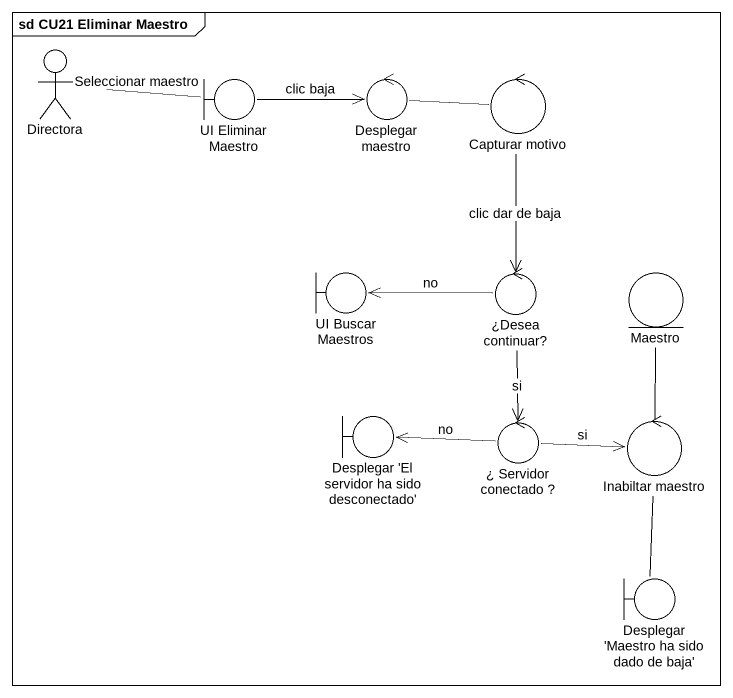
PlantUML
@startuml
mainframe sd CU21 Eliminar Maestro
actor Directora
boundary "UI Eliminar Maestro" as UI_Eliminar_Maestro
control "Desplegar maestro" as Desplegar_maestro
control "Capturar motivo" as Capturar_motivo
boundary "UI Buscar Maestros" as UI_Buscar_Maestros
control "¿Desea continuar?" as Desea_continuar
entity Maestro
boundary "Desplegar 'El servidor ha sido desconectado'" as Desplegar_El_servidor_ha
control "Inabiltar maestro" as Inabiltar_maestro
control "¿ Servidor conectado ?" as Servidor_conectado
boundary "Desplegar 'Maestro ha sido dado de baja'" as Desplegar_Maestro_ha_sido
Directora -right- UI_Eliminar_Maestro : Seleccionar maestro
UI_Eliminar_Maestro -right-> Desplegar_maestro : clic baja
Desplegar_maestro -right- Capturar_motivo
Capturar_motivo --> Desea_continuar : clic dar de baja
Desea_continuar -left-> UI_Buscar_Maestros : no
Desea_continuar --> Servidor_conectado : si
Maestro -- Inabiltar_maestro
Inabiltar_maestro -- Desplegar_Maestro_ha_sido
Servidor_conectado -left-> Desplegar_El_servidor_ha : no
Servidor_conectado -right-> Inabiltar_maestro : si
@enduml
